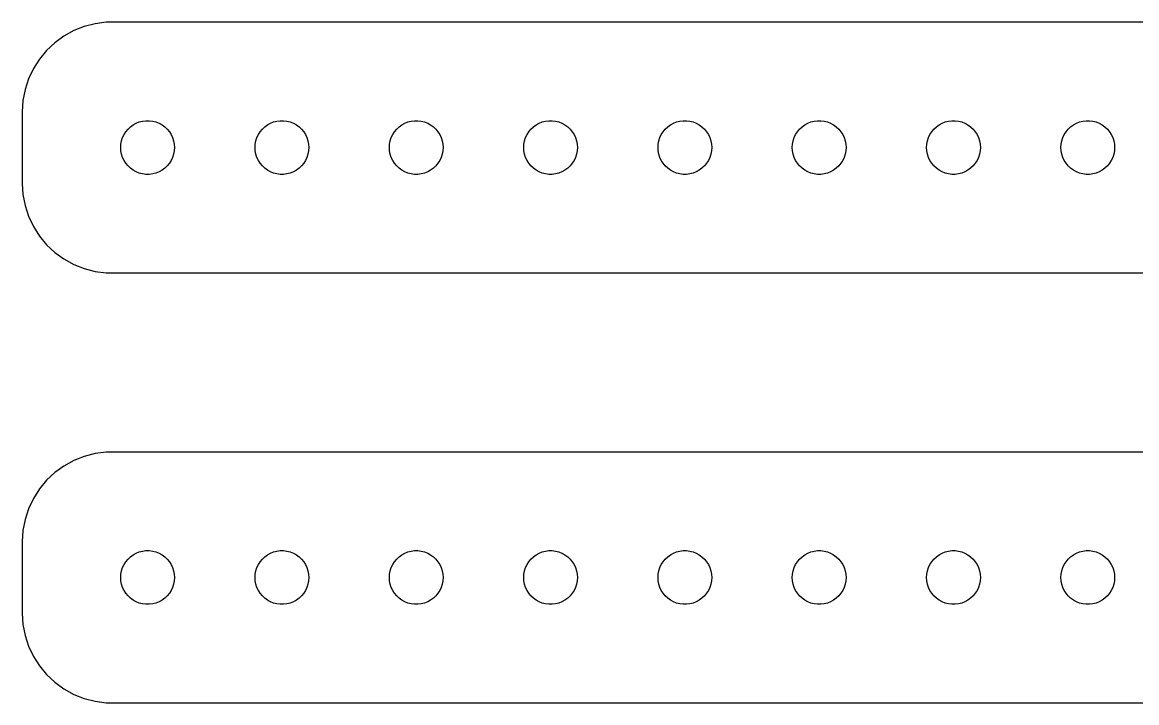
# Model space of a CAD drawing. Header units: metres. Extents: x -127 to 127, y 65 to 151.
# Drawn here: x -127 to -64.8, y 65 to 103 of the extents above; entities that cross this region are included whole.
import ezdxf

# ---------------------------------------------------------------- set-up
doc = ezdxf.new("R2010")
doc.units = ezdxf.units.M

msp = doc.modelspace()

# ---------------------------------------------------------------- linework, layer by layer
for p, q in [((-123.545, 102.755), (-124.129, 102.524)), ((-122.937, 102.911), (-123.545, 102.755)), ((-122.314, 102.99), (-122.937, 102.911)), ((122.314, 102.99), (-122.314, 102.99)), ((-124.679, 102.222), (-125.187, 101.853)), ((-124.129, 102.524), (-124.679, 102.222)), ((-125.187, 101.853), (-125.645, 101.423)), ((-126.045, 100.939), (-126.382, 100.409)), ((-125.645, 101.423), (-126.045, 100.939)), ((-126.382, 100.409), (-126.649, 99.8406)), ((-126.649, 99.8406), (-126.843, 99.2434)), ((-126.843, 99.2434), (-126.961, 98.6267)), ((-126.961, 98.6267), (-127, 98)), ((-127, 98), (-127, 94)), ((-121.093, 97.0268), (-120.956, 97.1558)), ((-120.956, 97.1558), (-120.804, 97.2665)), ((-120.804, 97.2665), (-120.639, 97.3572)), ((-120.639, 97.3572), (-120.464, 97.4266)), ((-120.464, 97.4266), (-120.281, 97.4734)), ((-120.281, 97.4734), (-120.094, 97.497)), ((-120.094, 97.497), (-119.906, 97.497)), ((-119.906, 97.497), (-119.719, 97.4734)), ((-119.719, 97.4734), (-119.536, 97.4266)), ((-119.536, 97.4266), (-119.361, 97.3572)), ((-119.361, 97.3572), (-119.196, 97.2665)), ((-119.196, 97.2665), (-119.044, 97.1558)), ((-119.044, 97.1558), (-118.907, 97.0268)), ((-113.593, 97.0268), (-113.456, 97.1558)), ((-113.456, 97.1558), (-113.304, 97.2665)), ((-113.304, 97.2665), (-113.139, 97.3572)), ((-113.139, 97.3572), (-112.964, 97.4266)), ((-112.964, 97.4266), (-112.781, 97.4734)), ((-112.781, 97.4734), (-112.594, 97.497)), ((-112.594, 97.497), (-112.406, 97.497)), ((-112.406, 97.497), (-112.219, 97.4734)), ((-112.219, 97.4734), (-112.036, 97.4266)), ((-112.036, 97.4266), (-111.861, 97.3572)), ((-111.861, 97.3572), (-111.696, 97.2665)), ((-111.696, 97.2665), (-111.544, 97.1558)), ((-111.544, 97.1558), (-111.407, 97.0268)), ((-106.093, 97.0268), (-105.956, 97.1558)), ((-105.956, 97.1558), (-105.804, 97.2665)), ((-105.804, 97.2665), (-105.639, 97.3572)), ((-105.639, 97.3572), (-105.464, 97.4266)), ((-105.464, 97.4266), (-105.281, 97.4734)), ((-105.281, 97.4734), (-105.094, 97.497)), ((-105.094, 97.497), (-104.906, 97.497)), ((-104.906, 97.497), (-104.719, 97.4734)), ((-104.719, 97.4734), (-104.536, 97.4266)), ((-104.536, 97.4266), (-104.361, 97.3572)), ((-104.361, 97.3572), (-104.196, 97.2665)), ((-104.196, 97.2665), (-104.044, 97.1558)), ((-104.044, 97.1558), (-103.907, 97.0268)), ((-98.5934, 97.0268), (-98.4561, 97.1558)), ((-98.4561, 97.1558), (-98.3037, 97.2665)), ((-98.3037, 97.2665), (-98.1387, 97.3572)), ((-98.1387, 97.3572), (-97.9635, 97.4266)), ((-97.9635, 97.4266), (-97.7811, 97.4734)), ((-97.7811, 97.4734), (-97.5942, 97.497)), ((-97.5942, 97.497), (-97.4058, 97.497)), ((-97.4058, 97.497), (-97.2189, 97.4734)), ((-97.2189, 97.4734), (-97.0365, 97.4266)), ((-97.0365, 97.4266), (-96.8613, 97.3572)), ((-96.8613, 97.3572), (-96.6963, 97.2665)), ((-96.6963, 97.2665), (-96.5439, 97.1558)), ((-96.5439, 97.1558), (-96.4065, 97.0268)), ((-91.0934, 97.0268), (-90.9561, 97.1558)), ((-90.9561, 97.1558), (-90.8037, 97.2665)), ((-90.8037, 97.2665), (-90.6387, 97.3572)), ((-90.6387, 97.3572), (-90.4635, 97.4266)), ((-90.4635, 97.4266), (-90.2811, 97.4734)), ((-90.2811, 97.4734), (-90.0942, 97.497)), ((-90.0942, 97.497), (-89.9058, 97.497)), ((-89.9058, 97.497), (-89.7189, 97.4734)), ((-89.7189, 97.4734), (-89.5365, 97.4266)), ((-89.5365, 97.4266), (-89.3613, 97.3572)), ((-89.3613, 97.3572), (-89.1963, 97.2665)), ((-89.1963, 97.2665), (-89.0439, 97.1558)), ((-89.0439, 97.1558), (-88.9065, 97.0268)), ((-83.5934, 97.0268), (-83.4561, 97.1558)), ((-83.4561, 97.1558), (-83.3037, 97.2665)), ((-83.3037, 97.2665), (-83.1387, 97.3572)), ((-83.1387, 97.3572), (-82.9635, 97.4266)), ((-82.9635, 97.4266), (-82.7811, 97.4734)), ((-82.7811, 97.4734), (-82.5942, 97.497)), ((-82.5942, 97.497), (-82.4058, 97.497)), ((-82.4058, 97.497), (-82.2189, 97.4734)), ((-82.2189, 97.4734), (-82.0365, 97.4266)), ((-82.0365, 97.4266), (-81.8613, 97.3572)), ((-81.8613, 97.3572), (-81.6963, 97.2665)), ((-81.6963, 97.2665), (-81.5439, 97.1558)), ((-81.5439, 97.1558), (-81.4065, 97.0268)), ((-76.0934, 97.0268), (-75.9561, 97.1558)), ((-75.9561, 97.1558), (-75.8037, 97.2665)), ((-75.8037, 97.2665), (-75.6387, 97.3572)), ((-75.6387, 97.3572), (-75.4635, 97.4266)), ((-75.4635, 97.4266), (-75.2811, 97.4734)), ((-75.2811, 97.4734), (-75.0942, 97.497)), ((-75.0942, 97.497), (-74.9058, 97.497)), ((-74.9058, 97.497), (-74.7189, 97.4734)), ((-74.7189, 97.4734), (-74.5365, 97.4266)), ((-74.5365, 97.4266), (-74.3613, 97.3572)), ((-74.3613, 97.3572), (-74.1963, 97.2665)), ((-74.1963, 97.2665), (-74.0439, 97.1558)), ((-74.0439, 97.1558), (-73.9065, 97.0268)), ((-68.5934, 97.0268), (-68.4561, 97.1558)), ((-68.4561, 97.1558), (-68.3037, 97.2665)), ((-68.3037, 97.2665), (-68.1387, 97.3572)), ((-68.1387, 97.3572), (-67.9635, 97.4266)), ((-67.9635, 97.4266), (-67.7811, 97.4734)), ((-67.7811, 97.4734), (-67.5942, 97.497)), ((-67.5942, 97.497), (-67.4058, 97.497)), ((-67.4058, 97.497), (-67.2189, 97.4734)), ((-67.2189, 97.4734), (-67.0365, 97.4266)), ((-67.0365, 97.4266), (-66.8613, 97.3572)), ((-66.8613, 97.3572), (-66.6963, 97.2665)), ((-66.6963, 97.2665), (-66.5439, 97.1558)), ((-66.5439, 97.1558), (-66.4065, 97.0268)), ((-121.453, 96.373), (-121.395, 96.5522)), ((-121.395, 96.5522), (-121.314, 96.7226)), ((-121.314, 96.7226), (-121.214, 96.8817)), ((-121.214, 96.8817), (-121.093, 97.0268)), ((-118.907, 97.0268), (-118.786, 96.8817)), ((-118.786, 96.8817), (-118.686, 96.7226)), ((-118.686, 96.7226), (-118.605, 96.5522)), ((-118.605, 96.5522), (-118.547, 96.373)), ((-113.953, 96.373), (-113.895, 96.5522)), ((-113.895, 96.5522), (-113.814, 96.7226)), ((-113.814, 96.7226), (-113.714, 96.8817)), ((-113.714, 96.8817), (-113.593, 97.0268)), ((-111.407, 97.0268), (-111.286, 96.8817)), ((-111.286, 96.8817), (-111.186, 96.7226)), ((-111.186, 96.7226), (-111.105, 96.5522)), ((-111.105, 96.5522), (-111.047, 96.373)), ((-106.453, 96.373), (-106.395, 96.5522)), ((-106.395, 96.5522), (-106.314, 96.7226)), ((-106.314, 96.7226), (-106.214, 96.8817)), ((-106.214, 96.8817), (-106.093, 97.0268)), ((-103.907, 97.0268), (-103.786, 96.8817)), ((-103.786, 96.8817), (-103.686, 96.7226)), ((-103.686, 96.7226), (-103.605, 96.5522)), ((-103.605, 96.5522), (-103.547, 96.373)), ((-98.9529, 96.373), (-98.8947, 96.5522)), ((-98.8947, 96.5522), (-98.8145, 96.7226)), ((-98.8145, 96.7226), (-98.7135, 96.8817)), ((-98.7135, 96.8817), (-98.5934, 97.0268)), ((-96.4065, 97.0268), (-96.2865, 96.8817)), ((-96.2865, 96.8817), (-96.1855, 96.7226)), ((-96.1855, 96.7226), (-96.1053, 96.5522)), ((-96.1053, 96.5522), (-96.0471, 96.373)), ((-91.4529, 96.373), (-91.3947, 96.5522)), ((-91.3947, 96.5522), (-91.3145, 96.7226)), ((-91.3145, 96.7226), (-91.2135, 96.8817)), ((-91.2135, 96.8817), (-91.0934, 97.0268)), ((-88.9065, 97.0268), (-88.7865, 96.8817)), ((-88.7865, 96.8817), (-88.6855, 96.7226)), ((-88.6855, 96.7226), (-88.6053, 96.5522)), ((-88.6053, 96.5522), (-88.5471, 96.373)), ((-83.9529, 96.373), (-83.8947, 96.5522)), ((-83.8947, 96.5522), (-83.8145, 96.7226)), ((-83.8145, 96.7226), (-83.7135, 96.8817)), ((-83.7135, 96.8817), (-83.5934, 97.0268)), ((-81.4065, 97.0268), (-81.2865, 96.8817)), ((-81.2865, 96.8817), (-81.1855, 96.7226)), ((-81.1855, 96.7226), (-81.1053, 96.5522)), ((-81.1053, 96.5522), (-81.0471, 96.373)), ((-76.4529, 96.373), (-76.3947, 96.5522)), ((-76.3947, 96.5522), (-76.3145, 96.7226)), ((-76.3145, 96.7226), (-76.2135, 96.8817)), ((-76.2135, 96.8817), (-76.0934, 97.0268)), ((-73.9065, 97.0268), (-73.7865, 96.8817)), ((-73.7865, 96.8817), (-73.6855, 96.7226)), ((-73.6855, 96.7226), (-73.6053, 96.5522)), ((-73.6053, 96.5522), (-73.5471, 96.373)), ((-68.9529, 96.373), (-68.8947, 96.5522)), ((-68.8947, 96.5522), (-68.8145, 96.7226)), ((-68.8145, 96.7226), (-68.7135, 96.8817)), ((-68.7135, 96.8817), (-68.5934, 97.0268)), ((-66.4065, 97.0268), (-66.2865, 96.8817)), ((-66.2865, 96.8817), (-66.1855, 96.7226)), ((-66.1855, 96.7226), (-66.1053, 96.5522)), ((-66.1053, 96.5522), (-66.0471, 96.373)), ((-121.5, 96), (-121.488, 96.188)), ((-121.488, 95.812), (-121.5, 96)), ((-121.488, 96.188), (-121.453, 96.373)), ((-118.547, 96.373), (-118.512, 96.188)), ((-118.512, 96.188), (-118.5, 96)), ((-118.5, 96), (-118.512, 95.812)), ((-114, 96), (-113.988, 96.188)), ((-113.988, 95.812), (-114, 96)), ((-113.988, 96.188), (-113.953, 96.373)), ((-111.047, 96.373), (-111.012, 96.188)), ((-111.012, 96.188), (-111, 96)), ((-111, 96), (-111.012, 95.812)), ((-106.5, 96), (-106.488, 96.188)), ((-106.488, 95.812), (-106.5, 96)), ((-106.488, 96.188), (-106.453, 96.373)), ((-103.547, 96.373), (-103.512, 96.188)), ((-103.512, 96.188), (-103.5, 96)), ((-103.5, 96), (-103.512, 95.812)), ((-99, 96), (-98.9882, 96.188)), ((-98.9882, 95.812), (-99, 96)), ((-98.9882, 96.188), (-98.9529, 96.373)), ((-96.0471, 96.373), (-96.0118, 96.188)), ((-96.0118, 96.188), (-96, 96)), ((-96, 96), (-96.0118, 95.812)), ((-91.5, 96), (-91.4882, 96.188)), ((-91.4882, 95.812), (-91.5, 96)), ((-91.4882, 96.188), (-91.4529, 96.373)), ((-88.5471, 96.373), (-88.5118, 96.188)), ((-88.5118, 96.188), (-88.5, 96)), ((-88.5, 96), (-88.5118, 95.812)), ((-84, 96), (-83.9882, 96.188)), ((-83.9882, 95.812), (-84, 96)), ((-83.9882, 96.188), (-83.9529, 96.373)), ((-81.0471, 96.373), (-81.0118, 96.188)), ((-81.0118, 96.188), (-81, 96)), ((-81, 96), (-81.0118, 95.812)), ((-76.5, 96), (-76.4882, 96.188)), ((-76.4882, 95.812), (-76.5, 96)), ((-76.4882, 96.188), (-76.4529, 96.373)), ((-73.5471, 96.373), (-73.5118, 96.188)), ((-73.5118, 96.188), (-73.5, 96)), ((-73.5, 96), (-73.5118, 95.812)), ((-69, 96), (-68.9882, 96.188)), ((-68.9882, 95.812), (-69, 96)), ((-68.9882, 96.188), (-68.9529, 96.373)), ((-66.0471, 96.373), (-66.0118, 96.188)), ((-66.0118, 96.188), (-66, 96)), ((-66, 96), (-66.0118, 95.812)), ((-121.453, 95.627), (-121.488, 95.812)), ((-121.395, 95.4478), (-121.453, 95.627)), ((-121.314, 95.2774), (-121.395, 95.4478)), ((-121.214, 95.1183), (-121.314, 95.2774)), ((-118.686, 95.2774), (-118.786, 95.1183)), ((-118.605, 95.4478), (-118.686, 95.2774)), ((-118.547, 95.627), (-118.605, 95.4478)), ((-118.512, 95.812), (-118.547, 95.627)), ((-113.953, 95.627), (-113.988, 95.812)), ((-113.895, 95.4478), (-113.953, 95.627)), ((-113.814, 95.2774), (-113.895, 95.4478)), ((-113.714, 95.1183), (-113.814, 95.2774)), ((-111.186, 95.2774), (-111.286, 95.1183)), ((-111.105, 95.4478), (-111.186, 95.2774)), ((-111.047, 95.627), (-111.105, 95.4478)), ((-111.012, 95.812), (-111.047, 95.627)), ((-106.453, 95.627), (-106.488, 95.812)), ((-106.395, 95.4478), (-106.453, 95.627)), ((-106.314, 95.2774), (-106.395, 95.4478)), ((-106.214, 95.1183), (-106.314, 95.2774)), ((-103.686, 95.2774), (-103.786, 95.1183)), ((-103.605, 95.4478), (-103.686, 95.2774)), ((-103.547, 95.627), (-103.605, 95.4478)), ((-103.512, 95.812), (-103.547, 95.627)), ((-98.9529, 95.627), (-98.9882, 95.812)), ((-98.8947, 95.4478), (-98.9529, 95.627)), ((-98.8145, 95.2774), (-98.8947, 95.4478)), ((-98.7135, 95.1183), (-98.8145, 95.2774)), ((-96.1855, 95.2774), (-96.2865, 95.1183)), ((-96.1053, 95.4478), (-96.1855, 95.2774)), ((-96.0471, 95.627), (-96.1053, 95.4478)), ((-96.0118, 95.812), (-96.0471, 95.627)), ((-91.4529, 95.627), (-91.4882, 95.812)), ((-91.3947, 95.4478), (-91.4529, 95.627)), ((-91.3145, 95.2774), (-91.3947, 95.4478)), ((-91.2135, 95.1183), (-91.3145, 95.2774)), ((-88.6855, 95.2774), (-88.7865, 95.1183)), ((-88.6053, 95.4478), (-88.6855, 95.2774)), ((-88.5471, 95.627), (-88.6053, 95.4478)), ((-88.5118, 95.812), (-88.5471, 95.627)), ((-83.9529, 95.627), (-83.9882, 95.812)), ((-83.8947, 95.4478), (-83.9529, 95.627)), ((-83.8145, 95.2774), (-83.8947, 95.4478)), ((-83.7135, 95.1183), (-83.8145, 95.2774)), ((-81.1855, 95.2774), (-81.2865, 95.1183)), ((-81.1053, 95.4478), (-81.1855, 95.2774)), ((-81.0471, 95.627), (-81.1053, 95.4478)), ((-81.0118, 95.812), (-81.0471, 95.627)), ((-76.4529, 95.627), (-76.4882, 95.812)), ((-76.3947, 95.4478), (-76.4529, 95.627)), ((-76.3145, 95.2774), (-76.3947, 95.4478)), ((-76.2135, 95.1183), (-76.3145, 95.2774)), ((-73.6855, 95.2774), (-73.7865, 95.1183)), ((-73.6053, 95.4478), (-73.6855, 95.2774)), ((-73.5471, 95.627), (-73.6053, 95.4478)), ((-73.5118, 95.812), (-73.5471, 95.627)), ((-68.9529, 95.627), (-68.9882, 95.812)), ((-68.8947, 95.4478), (-68.9529, 95.627)), ((-68.8145, 95.2774), (-68.8947, 95.4478)), ((-68.7135, 95.1183), (-68.8145, 95.2774)), ((-66.1855, 95.2774), (-66.2865, 95.1183)), ((-66.1053, 95.4478), (-66.1855, 95.2774)), ((-66.0471, 95.627), (-66.1053, 95.4478)), ((-66.0118, 95.812), (-66.0471, 95.627)), ((-121.093, 94.9732), (-121.214, 95.1183)), ((-120.956, 94.8442), (-121.093, 94.9732)), ((-120.804, 94.7335), (-120.956, 94.8442)), ((-120.639, 94.6428), (-120.804, 94.7335)), ((-120.464, 94.5734), (-120.639, 94.6428)), ((-119.361, 94.6428), (-119.536, 94.5734)), ((-119.196, 94.7335), (-119.361, 94.6428)), ((-119.044, 94.8442), (-119.196, 94.7335)), ((-118.907, 94.9732), (-119.044, 94.8442)), ((-118.786, 95.1183), (-118.907, 94.9732)), ((-113.593, 94.9732), (-113.714, 95.1183)), ((-113.456, 94.8442), (-113.593, 94.9732)), ((-113.304, 94.7335), (-113.456, 94.8442)), ((-113.139, 94.6428), (-113.304, 94.7335)), ((-112.964, 94.5734), (-113.139, 94.6428)), ((-111.861, 94.6428), (-112.036, 94.5734)), ((-111.696, 94.7335), (-111.861, 94.6428)), ((-111.544, 94.8442), (-111.696, 94.7335)), ((-111.407, 94.9732), (-111.544, 94.8442)), ((-111.286, 95.1183), (-111.407, 94.9732)), ((-106.093, 94.9732), (-106.214, 95.1183)), ((-105.956, 94.8442), (-106.093, 94.9732)), ((-105.804, 94.7335), (-105.956, 94.8442)), ((-105.639, 94.6428), (-105.804, 94.7335)), ((-105.464, 94.5734), (-105.639, 94.6428)), ((-104.361, 94.6428), (-104.536, 94.5734)), ((-104.196, 94.7335), (-104.361, 94.6428)), ((-104.044, 94.8442), (-104.196, 94.7335)), ((-103.907, 94.9732), (-104.044, 94.8442)), ((-103.786, 95.1183), (-103.907, 94.9732)), ((-98.5934, 94.9732), (-98.7135, 95.1183)), ((-98.4561, 94.8442), (-98.5934, 94.9732)), ((-98.3037, 94.7335), (-98.4561, 94.8442)), ((-98.1387, 94.6428), (-98.3037, 94.7335)), ((-97.9635, 94.5734), (-98.1387, 94.6428)), ((-96.8613, 94.6428), (-97.0365, 94.5734)), ((-96.6963, 94.7335), (-96.8613, 94.6428)), ((-96.5439, 94.8442), (-96.6963, 94.7335)), ((-96.4065, 94.9732), (-96.5439, 94.8442)), ((-96.2865, 95.1183), (-96.4065, 94.9732)), ((-91.0934, 94.9732), (-91.2135, 95.1183)), ((-90.9561, 94.8442), (-91.0934, 94.9732)), ((-90.8037, 94.7335), (-90.9561, 94.8442)), ((-90.6387, 94.6428), (-90.8037, 94.7335)), ((-90.4635, 94.5734), (-90.6387, 94.6428)), ((-89.3613, 94.6428), (-89.5365, 94.5734)), ((-89.1963, 94.7335), (-89.3613, 94.6428)), ((-89.0439, 94.8442), (-89.1963, 94.7335)), ((-88.9065, 94.9732), (-89.0439, 94.8442)), ((-88.7865, 95.1183), (-88.9065, 94.9732)), ((-83.5934, 94.9732), (-83.7135, 95.1183)), ((-83.4561, 94.8442), (-83.5934, 94.9732)), ((-83.3037, 94.7335), (-83.4561, 94.8442)), ((-83.1387, 94.6428), (-83.3037, 94.7335)), ((-82.9635, 94.5734), (-83.1387, 94.6428)), ((-81.8613, 94.6428), (-82.0365, 94.5734)), ((-81.6963, 94.7335), (-81.8613, 94.6428)), ((-81.5439, 94.8442), (-81.6963, 94.7335)), ((-81.4065, 94.9732), (-81.5439, 94.8442)), ((-81.2865, 95.1183), (-81.4065, 94.9732)), ((-76.0934, 94.9732), (-76.2135, 95.1183)), ((-75.9561, 94.8442), (-76.0934, 94.9732)), ((-75.8037, 94.7335), (-75.9561, 94.8442)), ((-75.6387, 94.6428), (-75.8037, 94.7335)), ((-75.4635, 94.5734), (-75.6387, 94.6428)), ((-74.3613, 94.6428), (-74.5365, 94.5734)), ((-74.1963, 94.7335), (-74.3613, 94.6428)), ((-74.0439, 94.8442), (-74.1963, 94.7335)), ((-73.9065, 94.9732), (-74.0439, 94.8442)), ((-73.7865, 95.1183), (-73.9065, 94.9732)), ((-68.5934, 94.9732), (-68.7135, 95.1183)), ((-68.4561, 94.8442), (-68.5934, 94.9732)), ((-68.3037, 94.7335), (-68.4561, 94.8442)), ((-68.1387, 94.6428), (-68.3037, 94.7335)), ((-67.9635, 94.5734), (-68.1387, 94.6428)), ((-66.8613, 94.6428), (-67.0365, 94.5734)), ((-66.6963, 94.7335), (-66.8613, 94.6428)), ((-66.5439, 94.8442), (-66.6963, 94.7335)), ((-66.4065, 94.9732), (-66.5439, 94.8442)), ((-66.2865, 95.1183), (-66.4065, 94.9732)), ((-127, 94), (-126.961, 93.3733)), ((-120.281, 94.5266), (-120.464, 94.5734)), ((-120.094, 94.503), (-120.281, 94.5266)), ((-119.906, 94.503), (-120.094, 94.503)), ((-119.719, 94.5266), (-119.906, 94.503)), ((-119.536, 94.5734), (-119.719, 94.5266)), ((-112.781, 94.5266), (-112.964, 94.5734)), ((-112.594, 94.503), (-112.781, 94.5266)), ((-112.406, 94.503), (-112.594, 94.503)), ((-112.219, 94.5266), (-112.406, 94.503)), ((-112.036, 94.5734), (-112.219, 94.5266)), ((-105.281, 94.5266), (-105.464, 94.5734)), ((-105.094, 94.503), (-105.281, 94.5266)), ((-104.906, 94.503), (-105.094, 94.503)), ((-104.719, 94.5266), (-104.906, 94.503)), ((-104.536, 94.5734), (-104.719, 94.5266)), ((-97.7811, 94.5266), (-97.9635, 94.5734)), ((-97.5942, 94.503), (-97.7811, 94.5266)), ((-97.4058, 94.503), (-97.5942, 94.503)), ((-97.2189, 94.5266), (-97.4058, 94.503)), ((-97.0365, 94.5734), (-97.2189, 94.5266)), ((-90.2811, 94.5266), (-90.4635, 94.5734)), ((-90.0942, 94.503), (-90.2811, 94.5266)), ((-89.9058, 94.503), (-90.0942, 94.503)), ((-89.7189, 94.5266), (-89.9058, 94.503)), ((-89.5365, 94.5734), (-89.7189, 94.5266)), ((-82.7811, 94.5266), (-82.9635, 94.5734)), ((-82.5942, 94.503), (-82.7811, 94.5266)), ((-82.4058, 94.503), (-82.5942, 94.503)), ((-82.2189, 94.5266), (-82.4058, 94.503)), ((-82.0365, 94.5734), (-82.2189, 94.5266)), ((-75.2811, 94.5266), (-75.4635, 94.5734)), ((-75.0942, 94.503), (-75.2811, 94.5266)), ((-74.9058, 94.503), (-75.0942, 94.503)), ((-74.7189, 94.5266), (-74.9058, 94.503)), ((-74.5365, 94.5734), (-74.7189, 94.5266)), ((-67.7811, 94.5266), (-67.9635, 94.5734)), ((-67.5942, 94.503), (-67.7811, 94.5266)), ((-67.4058, 94.503), (-67.5942, 94.503)), ((-67.2189, 94.5266), (-67.4058, 94.503)), ((-67.0365, 94.5734), (-67.2189, 94.5266)), ((-126.961, 93.3733), (-126.843, 92.7566)), ((-126.843, 92.7566), (-126.649, 92.1594)), ((-126.649, 92.1594), (-126.382, 91.5912)), ((-126.382, 91.5912), (-126.045, 91.0611)), ((-126.045, 91.0611), (-125.645, 90.5773)), ((-125.645, 90.5773), (-125.187, 90.1474)), ((-125.187, 90.1474), (-124.679, 89.7784)), ((-124.679, 89.7784), (-124.129, 89.4759)), ((-124.129, 89.4759), (-123.545, 89.2447)), ((-123.545, 89.2447), (-122.937, 89.0886)), ((-122.937, 89.0886), (-122.314, 89.0099)), ((-122.314, 89.0099), (122.314, 89.0099)), ((-124.129, 78.5241), (-124.679, 78.2216)), ((-123.545, 78.7553), (-124.129, 78.5241)), ((-122.937, 78.9114), (-123.545, 78.7553)), ((-122.314, 78.9901), (-122.937, 78.9114)), ((122.314, 78.9901), (-122.314, 78.9901)), ((-125.187, 77.8526), (-125.645, 77.4227)), ((-124.679, 78.2216), (-125.187, 77.8526)), ((-125.645, 77.4227), (-126.045, 76.9389)), ((-126.045, 76.9389), (-126.382, 76.4088)), ((-126.382, 76.4088), (-126.649, 75.8406)), ((-126.649, 75.8406), (-126.843, 75.2434)), ((-126.843, 75.2434), (-126.961, 74.6267)), ((-126.961, 74.6267), (-127, 74)), ((-127, 74), (-127, 70)), ((-120.464, 73.4266), (-120.281, 73.4734)), ((-120.281, 73.4734), (-120.094, 73.497)), ((-120.094, 73.497), (-119.906, 73.497)), ((-119.906, 73.497), (-119.719, 73.4734)), ((-119.719, 73.4734), (-119.536, 73.4266)), ((-112.964, 73.4266), (-112.781, 73.4734)), ((-112.781, 73.4734), (-112.594, 73.497)), ((-112.594, 73.497), (-112.406, 73.497)), ((-112.406, 73.497), (-112.219, 73.4734)), ((-112.219, 73.4734), (-112.036, 73.4266)), ((-105.464, 73.4266), (-105.281, 73.4734)), ((-105.281, 73.4734), (-105.094, 73.497)), ((-105.094, 73.497), (-104.906, 73.497)), ((-104.906, 73.497), (-104.719, 73.4734)), ((-104.719, 73.4734), (-104.536, 73.4266)), ((-97.9635, 73.4266), (-97.7811, 73.4734)), ((-97.7811, 73.4734), (-97.5942, 73.497)), ((-97.5942, 73.497), (-97.4058, 73.497)), ((-97.4058, 73.497), (-97.2189, 73.4734)), ((-97.2189, 73.4734), (-97.0365, 73.4266)), ((-90.4635, 73.4266), (-90.2811, 73.4734)), ((-90.2811, 73.4734), (-90.0942, 73.497)), ((-90.0942, 73.497), (-89.9058, 73.497)), ((-89.9058, 73.497), (-89.7189, 73.4734)), ((-89.7189, 73.4734), (-89.5365, 73.4266)), ((-82.9635, 73.4266), (-82.7811, 73.4734)), ((-82.7811, 73.4734), (-82.5942, 73.497)), ((-82.5942, 73.497), (-82.4058, 73.497)), ((-82.4058, 73.497), (-82.2189, 73.4734)), ((-82.2189, 73.4734), (-82.0365, 73.4266)), ((-75.4635, 73.4266), (-75.2811, 73.4734)), ((-75.2811, 73.4734), (-75.0942, 73.497)), ((-75.0942, 73.497), (-74.9058, 73.497)), ((-74.9058, 73.497), (-74.7189, 73.4734)), ((-74.7189, 73.4734), (-74.5365, 73.4266)), ((-67.9635, 73.4266), (-67.7811, 73.4734)), ((-67.7811, 73.4734), (-67.5942, 73.497)), ((-67.5942, 73.497), (-67.4058, 73.497)), ((-67.4058, 73.497), (-67.2189, 73.4734)), ((-67.2189, 73.4734), (-67.0365, 73.4266)), ((-121.314, 72.7226), (-121.214, 72.8817)), ((-121.214, 72.8817), (-121.093, 73.0268)), ((-121.093, 73.0268), (-120.956, 73.1558)), ((-120.956, 73.1558), (-120.804, 73.2665)), ((-120.804, 73.2665), (-120.639, 73.3572)), ((-120.639, 73.3572), (-120.464, 73.4266)), ((-119.536, 73.4266), (-119.361, 73.3572)), ((-119.361, 73.3572), (-119.196, 73.2665)), ((-119.196, 73.2665), (-119.044, 73.1558)), ((-119.044, 73.1558), (-118.907, 73.0268)), ((-118.907, 73.0268), (-118.786, 72.8817)), ((-118.786, 72.8817), (-118.686, 72.7226)), ((-113.814, 72.7226), (-113.714, 72.8817)), ((-113.714, 72.8817), (-113.593, 73.0268)), ((-113.593, 73.0268), (-113.456, 73.1558)), ((-113.456, 73.1558), (-113.304, 73.2665)), ((-113.304, 73.2665), (-113.139, 73.3572)), ((-113.139, 73.3572), (-112.964, 73.4266)), ((-112.036, 73.4266), (-111.861, 73.3572)), ((-111.861, 73.3572), (-111.696, 73.2665)), ((-111.696, 73.2665), (-111.544, 73.1558)), ((-111.544, 73.1558), (-111.407, 73.0268)), ((-111.407, 73.0268), (-111.286, 72.8817)), ((-111.286, 72.8817), (-111.186, 72.7226)), ((-106.314, 72.7226), (-106.214, 72.8817)), ((-106.214, 72.8817), (-106.093, 73.0268)), ((-106.093, 73.0268), (-105.956, 73.1558)), ((-105.956, 73.1558), (-105.804, 73.2665)), ((-105.804, 73.2665), (-105.639, 73.3572)), ((-105.639, 73.3572), (-105.464, 73.4266)), ((-104.536, 73.4266), (-104.361, 73.3572)), ((-104.361, 73.3572), (-104.196, 73.2665)), ((-104.196, 73.2665), (-104.044, 73.1558)), ((-104.044, 73.1558), (-103.907, 73.0268)), ((-103.907, 73.0268), (-103.786, 72.8817)), ((-103.786, 72.8817), (-103.686, 72.7226)), ((-98.8145, 72.7226), (-98.7135, 72.8817)), ((-98.7135, 72.8817), (-98.5934, 73.0268)), ((-98.5934, 73.0268), (-98.4561, 73.1558)), ((-98.4561, 73.1558), (-98.3037, 73.2665)), ((-98.3037, 73.2665), (-98.1387, 73.3572)), ((-98.1387, 73.3572), (-97.9635, 73.4266)), ((-97.0365, 73.4266), (-96.8613, 73.3572)), ((-96.8613, 73.3572), (-96.6963, 73.2665)), ((-96.6963, 73.2665), (-96.5439, 73.1558)), ((-96.5439, 73.1558), (-96.4065, 73.0268)), ((-96.4065, 73.0268), (-96.2865, 72.8817)), ((-96.2865, 72.8817), (-96.1855, 72.7226)), ((-91.3145, 72.7226), (-91.2135, 72.8817)), ((-91.2135, 72.8817), (-91.0934, 73.0268)), ((-91.0934, 73.0268), (-90.9561, 73.1558)), ((-90.9561, 73.1558), (-90.8037, 73.2665)), ((-90.8037, 73.2665), (-90.6387, 73.3572)), ((-90.6387, 73.3572), (-90.4635, 73.4266)), ((-89.5365, 73.4266), (-89.3613, 73.3572)), ((-89.3613, 73.3572), (-89.1963, 73.2665)), ((-89.1963, 73.2665), (-89.0439, 73.1558)), ((-89.0439, 73.1558), (-88.9065, 73.0268)), ((-88.9065, 73.0268), (-88.7865, 72.8817)), ((-88.7865, 72.8817), (-88.6855, 72.7226)), ((-83.8145, 72.7226), (-83.7135, 72.8817)), ((-83.7135, 72.8817), (-83.5934, 73.0268)), ((-83.5934, 73.0268), (-83.4561, 73.1558)), ((-83.4561, 73.1558), (-83.3037, 73.2665)), ((-83.3037, 73.2665), (-83.1387, 73.3572)), ((-83.1387, 73.3572), (-82.9635, 73.4266)), ((-82.0365, 73.4266), (-81.8613, 73.3572)), ((-81.8613, 73.3572), (-81.6963, 73.2665)), ((-81.6963, 73.2665), (-81.5439, 73.1558)), ((-81.5439, 73.1558), (-81.4065, 73.0268)), ((-81.4065, 73.0268), (-81.2865, 72.8817)), ((-81.2865, 72.8817), (-81.1855, 72.7226)), ((-76.3145, 72.7226), (-76.2135, 72.8817)), ((-76.2135, 72.8817), (-76.0934, 73.0268)), ((-76.0934, 73.0268), (-75.9561, 73.1558)), ((-75.9561, 73.1558), (-75.8037, 73.2665)), ((-75.8037, 73.2665), (-75.6387, 73.3572)), ((-75.6387, 73.3572), (-75.4635, 73.4266)), ((-74.5365, 73.4266), (-74.3613, 73.3572)), ((-74.3613, 73.3572), (-74.1963, 73.2665)), ((-74.1963, 73.2665), (-74.0439, 73.1558)), ((-74.0439, 73.1558), (-73.9065, 73.0268)), ((-73.9065, 73.0268), (-73.7865, 72.8817)), ((-73.7865, 72.8817), (-73.6855, 72.7226)), ((-68.8145, 72.7226), (-68.7135, 72.8817)), ((-68.7135, 72.8817), (-68.5934, 73.0268)), ((-68.5934, 73.0268), (-68.4561, 73.1558)), ((-68.4561, 73.1558), (-68.3037, 73.2665)), ((-68.3037, 73.2665), (-68.1387, 73.3572)), ((-68.1387, 73.3572), (-67.9635, 73.4266)), ((-67.0365, 73.4266), (-66.8613, 73.3572)), ((-66.8613, 73.3572), (-66.6963, 73.2665)), ((-66.6963, 73.2665), (-66.5439, 73.1558)), ((-66.5439, 73.1558), (-66.4065, 73.0268)), ((-66.4065, 73.0268), (-66.2865, 72.8817)), ((-66.2865, 72.8817), (-66.1855, 72.7226)), ((-121.488, 72.188), (-121.453, 72.373)), ((-121.453, 72.373), (-121.395, 72.5522)), ((-121.395, 72.5522), (-121.314, 72.7226)), ((-118.686, 72.7226), (-118.605, 72.5522)), ((-118.605, 72.5522), (-118.547, 72.373)), ((-118.547, 72.373), (-118.512, 72.188)), ((-113.988, 72.188), (-113.953, 72.373)), ((-113.953, 72.373), (-113.895, 72.5522)), ((-113.895, 72.5522), (-113.814, 72.7226)), ((-111.186, 72.7226), (-111.105, 72.5522)), ((-111.105, 72.5522), (-111.047, 72.373)), ((-111.047, 72.373), (-111.012, 72.188)), ((-106.488, 72.188), (-106.453, 72.373)), ((-106.453, 72.373), (-106.395, 72.5522)), ((-106.395, 72.5522), (-106.314, 72.7226)), ((-103.686, 72.7226), (-103.605, 72.5522)), ((-103.605, 72.5522), (-103.547, 72.373)), ((-103.547, 72.373), (-103.512, 72.188)), ((-98.9882, 72.188), (-98.9529, 72.373)), ((-98.9529, 72.373), (-98.8947, 72.5522)), ((-98.8947, 72.5522), (-98.8145, 72.7226)), ((-96.1855, 72.7226), (-96.1053, 72.5522)), ((-96.1053, 72.5522), (-96.0471, 72.373)), ((-96.0471, 72.373), (-96.0118, 72.188)), ((-91.4882, 72.188), (-91.4529, 72.373)), ((-91.4529, 72.373), (-91.3947, 72.5522)), ((-91.3947, 72.5522), (-91.3145, 72.7226)), ((-88.6855, 72.7226), (-88.6053, 72.5522)), ((-88.6053, 72.5522), (-88.5471, 72.373)), ((-88.5471, 72.373), (-88.5118, 72.188)), ((-83.9882, 72.188), (-83.9529, 72.373)), ((-83.9529, 72.373), (-83.8947, 72.5522)), ((-83.8947, 72.5522), (-83.8145, 72.7226)), ((-81.1855, 72.7226), (-81.1053, 72.5522)), ((-81.1053, 72.5522), (-81.0471, 72.373)), ((-81.0471, 72.373), (-81.0118, 72.188)), ((-76.4882, 72.188), (-76.4529, 72.373)), ((-76.4529, 72.373), (-76.3947, 72.5522)), ((-76.3947, 72.5522), (-76.3145, 72.7226)), ((-73.6855, 72.7226), (-73.6053, 72.5522)), ((-73.6053, 72.5522), (-73.5471, 72.373)), ((-73.5471, 72.373), (-73.5118, 72.188)), ((-68.9882, 72.188), (-68.9529, 72.373)), ((-68.9529, 72.373), (-68.8947, 72.5522)), ((-68.8947, 72.5522), (-68.8145, 72.7226)), ((-66.1855, 72.7226), (-66.1053, 72.5522)), ((-66.1053, 72.5522), (-66.0471, 72.373)), ((-66.0471, 72.373), (-66.0118, 72.188)), ((-121.5, 72), (-121.488, 72.188)), ((-121.488, 71.812), (-121.5, 72)), ((-121.453, 71.627), (-121.488, 71.812)), ((-121.395, 71.4478), (-121.453, 71.627)), ((-118.547, 71.627), (-118.605, 71.4478)), ((-118.512, 71.812), (-118.547, 71.627)), ((-118.512, 72.188), (-118.5, 72)), ((-118.5, 72), (-118.512, 71.812)), ((-114, 72), (-113.988, 72.188)), ((-113.988, 71.812), (-114, 72)), ((-113.953, 71.627), (-113.988, 71.812)), ((-113.895, 71.4478), (-113.953, 71.627)), ((-111.047, 71.627), (-111.105, 71.4478)), ((-111.012, 71.812), (-111.047, 71.627)), ((-111.012, 72.188), (-111, 72)), ((-111, 72), (-111.012, 71.812)), ((-106.5, 72), (-106.488, 72.188)), ((-106.488, 71.812), (-106.5, 72)), ((-106.453, 71.627), (-106.488, 71.812)), ((-106.395, 71.4478), (-106.453, 71.627)), ((-103.547, 71.627), (-103.605, 71.4478)), ((-103.512, 71.812), (-103.547, 71.627)), ((-103.512, 72.188), (-103.5, 72)), ((-103.5, 72), (-103.512, 71.812)), ((-99, 72), (-98.9882, 72.188)), ((-98.9882, 71.812), (-99, 72)), ((-98.9529, 71.627), (-98.9882, 71.812)), ((-98.8947, 71.4478), (-98.9529, 71.627)), ((-96.0471, 71.627), (-96.1053, 71.4478)), ((-96.0118, 71.812), (-96.0471, 71.627)), ((-96.0118, 72.188), (-96, 72)), ((-96, 72), (-96.0118, 71.812)), ((-91.5, 72), (-91.4882, 72.188)), ((-91.4882, 71.812), (-91.5, 72)), ((-91.4529, 71.627), (-91.4882, 71.812)), ((-91.3947, 71.4478), (-91.4529, 71.627)), ((-88.5471, 71.627), (-88.6053, 71.4478)), ((-88.5118, 71.812), (-88.5471, 71.627)), ((-88.5118, 72.188), (-88.5, 72)), ((-88.5, 72), (-88.5118, 71.812)), ((-84, 72), (-83.9882, 72.188)), ((-83.9882, 71.812), (-84, 72)), ((-83.9529, 71.627), (-83.9882, 71.812)), ((-83.8947, 71.4478), (-83.9529, 71.627)), ((-81.0471, 71.627), (-81.1053, 71.4478)), ((-81.0118, 71.812), (-81.0471, 71.627)), ((-81.0118, 72.188), (-81, 72)), ((-81, 72), (-81.0118, 71.812)), ((-76.5, 72), (-76.4882, 72.188)), ((-76.4882, 71.812), (-76.5, 72)), ((-76.4529, 71.627), (-76.4882, 71.812)), ((-76.3947, 71.4478), (-76.4529, 71.627)), ((-73.5471, 71.627), (-73.6053, 71.4478)), ((-73.5118, 71.812), (-73.5471, 71.627)), ((-73.5118, 72.188), (-73.5, 72)), ((-73.5, 72), (-73.5118, 71.812)), ((-69, 72), (-68.9882, 72.188)), ((-68.9882, 71.812), (-69, 72)), ((-68.9529, 71.627), (-68.9882, 71.812)), ((-68.8947, 71.4478), (-68.9529, 71.627)), ((-66.0471, 71.627), (-66.1053, 71.4478)), ((-66.0118, 71.812), (-66.0471, 71.627)), ((-66.0118, 72.188), (-66, 72)), ((-66, 72), (-66.0118, 71.812)), ((-121.314, 71.2774), (-121.395, 71.4478)), ((-121.214, 71.1183), (-121.314, 71.2774)), ((-121.093, 70.9732), (-121.214, 71.1183)), ((-120.956, 70.8442), (-121.093, 70.9732)), ((-118.907, 70.9732), (-119.044, 70.8442)), ((-118.786, 71.1183), (-118.907, 70.9732)), ((-118.686, 71.2774), (-118.786, 71.1183)), ((-118.605, 71.4478), (-118.686, 71.2774)), ((-113.814, 71.2774), (-113.895, 71.4478)), ((-113.714, 71.1183), (-113.814, 71.2774)), ((-113.593, 70.9732), (-113.714, 71.1183)), ((-113.456, 70.8442), (-113.593, 70.9732)), ((-111.407, 70.9732), (-111.544, 70.8442)), ((-111.286, 71.1183), (-111.407, 70.9732)), ((-111.186, 71.2774), (-111.286, 71.1183)), ((-111.105, 71.4478), (-111.186, 71.2774)), ((-106.314, 71.2774), (-106.395, 71.4478)), ((-106.214, 71.1183), (-106.314, 71.2774)), ((-106.093, 70.9732), (-106.214, 71.1183)), ((-105.956, 70.8442), (-106.093, 70.9732)), ((-103.907, 70.9732), (-104.044, 70.8442)), ((-103.786, 71.1183), (-103.907, 70.9732)), ((-103.686, 71.2774), (-103.786, 71.1183)), ((-103.605, 71.4478), (-103.686, 71.2774)), ((-98.8145, 71.2774), (-98.8947, 71.4478)), ((-98.7135, 71.1183), (-98.8145, 71.2774)), ((-98.5934, 70.9732), (-98.7135, 71.1183)), ((-98.4561, 70.8442), (-98.5934, 70.9732)), ((-96.4065, 70.9732), (-96.5439, 70.8442)), ((-96.2865, 71.1183), (-96.4065, 70.9732)), ((-96.1855, 71.2774), (-96.2865, 71.1183)), ((-96.1053, 71.4478), (-96.1855, 71.2774)), ((-91.3145, 71.2774), (-91.3947, 71.4478)), ((-91.2135, 71.1183), (-91.3145, 71.2774)), ((-91.0934, 70.9732), (-91.2135, 71.1183)), ((-90.9561, 70.8442), (-91.0934, 70.9732)), ((-88.9065, 70.9732), (-89.0439, 70.8442)), ((-88.7865, 71.1183), (-88.9065, 70.9732)), ((-88.6855, 71.2774), (-88.7865, 71.1183)), ((-88.6053, 71.4478), (-88.6855, 71.2774)), ((-83.8145, 71.2774), (-83.8947, 71.4478)), ((-83.7135, 71.1183), (-83.8145, 71.2774)), ((-83.5934, 70.9732), (-83.7135, 71.1183)), ((-83.4561, 70.8442), (-83.5934, 70.9732)), ((-81.4065, 70.9732), (-81.5439, 70.8442)), ((-81.2865, 71.1183), (-81.4065, 70.9732)), ((-81.1855, 71.2774), (-81.2865, 71.1183)), ((-81.1053, 71.4478), (-81.1855, 71.2774)), ((-76.3145, 71.2774), (-76.3947, 71.4478)), ((-76.2135, 71.1183), (-76.3145, 71.2774)), ((-76.0934, 70.9732), (-76.2135, 71.1183)), ((-75.9561, 70.8442), (-76.0934, 70.9732)), ((-73.9065, 70.9732), (-74.0439, 70.8442)), ((-73.7865, 71.1183), (-73.9065, 70.9732)), ((-73.6855, 71.2774), (-73.7865, 71.1183)), ((-73.6053, 71.4478), (-73.6855, 71.2774)), ((-68.8145, 71.2774), (-68.8947, 71.4478)), ((-68.7135, 71.1183), (-68.8145, 71.2774)), ((-68.5934, 70.9732), (-68.7135, 71.1183)), ((-68.4561, 70.8442), (-68.5934, 70.9732)), ((-66.4065, 70.9732), (-66.5439, 70.8442)), ((-66.2865, 71.1183), (-66.4065, 70.9732)), ((-66.1855, 71.2774), (-66.2865, 71.1183)), ((-66.1053, 71.4478), (-66.1855, 71.2774)), ((-120.804, 70.7335), (-120.956, 70.8442)), ((-120.639, 70.6428), (-120.804, 70.7335)), ((-120.464, 70.5734), (-120.639, 70.6428)), ((-120.281, 70.5266), (-120.464, 70.5734)), ((-120.094, 70.503), (-120.281, 70.5266)), ((-119.906, 70.503), (-120.094, 70.503)), ((-119.719, 70.5266), (-119.906, 70.503)), ((-119.536, 70.5734), (-119.719, 70.5266)), ((-119.361, 70.6428), (-119.536, 70.5734)), ((-119.196, 70.7335), (-119.361, 70.6428)), ((-119.044, 70.8442), (-119.196, 70.7335)), ((-113.304, 70.7335), (-113.456, 70.8442)), ((-113.139, 70.6428), (-113.304, 70.7335)), ((-112.964, 70.5734), (-113.139, 70.6428)), ((-112.781, 70.5266), (-112.964, 70.5734)), ((-112.594, 70.503), (-112.781, 70.5266)), ((-112.406, 70.503), (-112.594, 70.503)), ((-112.219, 70.5266), (-112.406, 70.503)), ((-112.036, 70.5734), (-112.219, 70.5266)), ((-111.861, 70.6428), (-112.036, 70.5734)), ((-111.696, 70.7335), (-111.861, 70.6428)), ((-111.544, 70.8442), (-111.696, 70.7335)), ((-105.804, 70.7335), (-105.956, 70.8442)), ((-105.639, 70.6428), (-105.804, 70.7335)), ((-105.464, 70.5734), (-105.639, 70.6428)), ((-105.281, 70.5266), (-105.464, 70.5734)), ((-105.094, 70.503), (-105.281, 70.5266)), ((-104.906, 70.503), (-105.094, 70.503)), ((-104.719, 70.5266), (-104.906, 70.503)), ((-104.536, 70.5734), (-104.719, 70.5266)), ((-104.361, 70.6428), (-104.536, 70.5734)), ((-104.196, 70.7335), (-104.361, 70.6428)), ((-104.044, 70.8442), (-104.196, 70.7335)), ((-98.3037, 70.7335), (-98.4561, 70.8442)), ((-98.1387, 70.6428), (-98.3037, 70.7335)), ((-97.9635, 70.5734), (-98.1387, 70.6428)), ((-97.7811, 70.5266), (-97.9635, 70.5734)), ((-97.5942, 70.503), (-97.7811, 70.5266)), ((-97.4058, 70.503), (-97.5942, 70.503)), ((-97.2189, 70.5266), (-97.4058, 70.503)), ((-97.0365, 70.5734), (-97.2189, 70.5266)), ((-96.8613, 70.6428), (-97.0365, 70.5734)), ((-96.6963, 70.7335), (-96.8613, 70.6428)), ((-96.5439, 70.8442), (-96.6963, 70.7335)), ((-90.8037, 70.7335), (-90.9561, 70.8442)), ((-90.6387, 70.6428), (-90.8037, 70.7335)), ((-90.4635, 70.5734), (-90.6387, 70.6428)), ((-90.2811, 70.5266), (-90.4635, 70.5734)), ((-90.0942, 70.503), (-90.2811, 70.5266)), ((-89.9058, 70.503), (-90.0942, 70.503)), ((-89.7189, 70.5266), (-89.9058, 70.503)), ((-89.5365, 70.5734), (-89.7189, 70.5266)), ((-89.3613, 70.6428), (-89.5365, 70.5734)), ((-89.1963, 70.7335), (-89.3613, 70.6428)), ((-89.0439, 70.8442), (-89.1963, 70.7335)), ((-83.3037, 70.7335), (-83.4561, 70.8442)), ((-83.1387, 70.6428), (-83.3037, 70.7335)), ((-82.9635, 70.5734), (-83.1387, 70.6428)), ((-82.7811, 70.5266), (-82.9635, 70.5734)), ((-82.5942, 70.503), (-82.7811, 70.5266)), ((-82.4058, 70.503), (-82.5942, 70.503)), ((-82.2189, 70.5266), (-82.4058, 70.503)), ((-82.0365, 70.5734), (-82.2189, 70.5266)), ((-81.8613, 70.6428), (-82.0365, 70.5734)), ((-81.6963, 70.7335), (-81.8613, 70.6428)), ((-81.5439, 70.8442), (-81.6963, 70.7335)), ((-75.8037, 70.7335), (-75.9561, 70.8442)), ((-75.6387, 70.6428), (-75.8037, 70.7335)), ((-75.4635, 70.5734), (-75.6387, 70.6428)), ((-75.2811, 70.5266), (-75.4635, 70.5734)), ((-75.0942, 70.503), (-75.2811, 70.5266)), ((-74.9058, 70.503), (-75.0942, 70.503)), ((-74.7189, 70.5266), (-74.9058, 70.503)), ((-74.5365, 70.5734), (-74.7189, 70.5266)), ((-74.3613, 70.6428), (-74.5365, 70.5734)), ((-74.1963, 70.7335), (-74.3613, 70.6428)), ((-74.0439, 70.8442), (-74.1963, 70.7335)), ((-68.3037, 70.7335), (-68.4561, 70.8442)), ((-68.1387, 70.6428), (-68.3037, 70.7335)), ((-67.9635, 70.5734), (-68.1387, 70.6428)), ((-67.7811, 70.5266), (-67.9635, 70.5734)), ((-67.5942, 70.503), (-67.7811, 70.5266)), ((-67.4058, 70.503), (-67.5942, 70.503)), ((-67.2189, 70.5266), (-67.4058, 70.503)), ((-67.0365, 70.5734), (-67.2189, 70.5266)), ((-66.8613, 70.6428), (-67.0365, 70.5734)), ((-66.6963, 70.7335), (-66.8613, 70.6428)), ((-66.5439, 70.8442), (-66.6963, 70.7335)), ((-127, 70), (-126.961, 69.3733)), ((-126.961, 69.3733), (-126.843, 68.7566)), ((-126.843, 68.7566), (-126.649, 68.1594)), ((-126.649, 68.1594), (-126.382, 67.5912)), ((-126.382, 67.5912), (-126.045, 67.0611)), ((-126.045, 67.0611), (-125.645, 66.5773)), ((-125.645, 66.5773), (-125.187, 66.1474)), ((-125.187, 66.1474), (-124.679, 65.7784)), ((-124.679, 65.7784), (-124.129, 65.4759)), ((-124.129, 65.4759), (-123.545, 65.2447)), ((-123.545, 65.2447), (-122.937, 65.0886)), ((-122.937, 65.0886), (-122.314, 65.0099)), ((-122.314, 65.0099), (122.314, 65.0099))]:
    msp.add_line(p, q)

doc.saveas('drawing.dxf')
